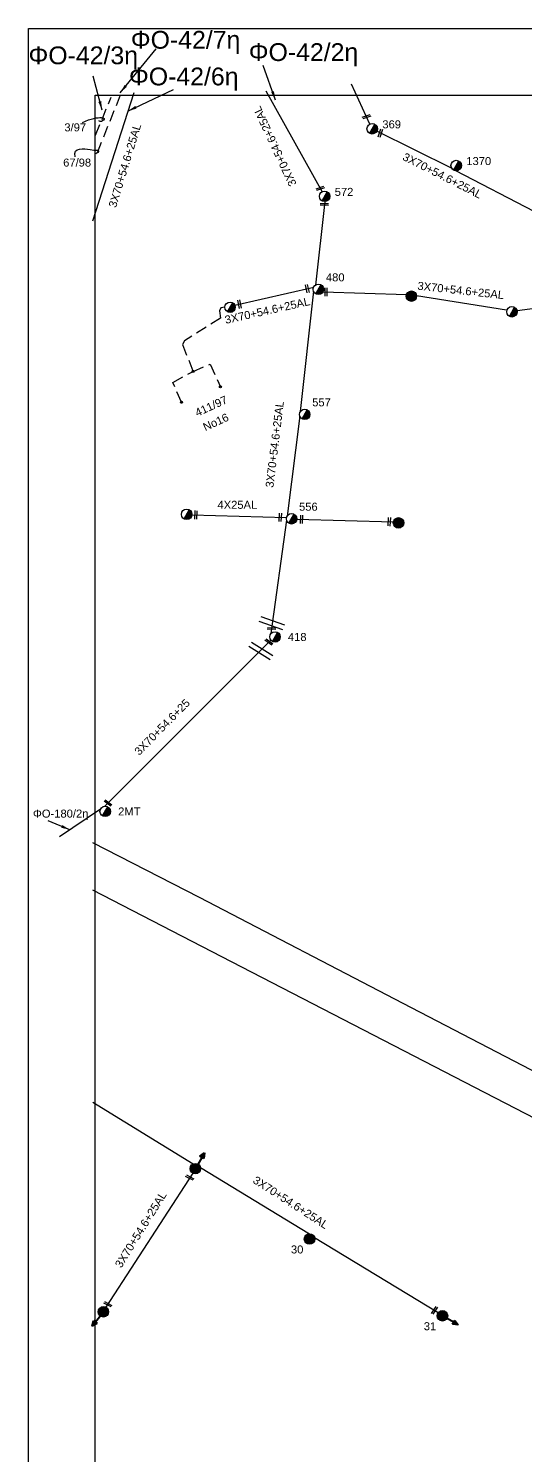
# Model space of a CAD drawing. Header units: millimetres. Extents: x 1113 to 5794, y 757 to 3537.
# Drawn here: x 1112.8 to 1224.6, y 1462.8 to 1783.7 of the extents above; entities that cross this region are included whole.
import ezdxf

# ---------------------------------------------------------------- set-up
doc = ezdxf.new("R2010")
doc.units = ezdxf.units.MM
doc.linetypes.add('DASHED', pattern=[19.05, 12.7, -6.35])
for name, color, linetype in [('Άγνωστα', 7, 'Continuous'), ('Εναέρια παροχή ΧΤ 4x16', 7, 'SYN_LINE'), ('Εναέρια παροχή ΧΤ 4x25', 7, 'SYN_LINE'), ('Επίτονοι', 7, 'Continuous'), ('Επιγραφές - Σχήματα', 7, 'Continuous'), ('Καλώδια ΧΤ   3x150+50CU', 7, 'DASHED'), ('Μηχανική τομή', 7, 'Continuous'), ('Στύλος Ξύλινος', 7, 'Continuous'), ('Στύλος Ξύλινος @ 1', 7, 'Continuous'), ('Στύλος ΦΜ', 7, 'Continuous'), ('Στύλος ΦΜ @ 1', 7, 'Continuous'), ('Συνδέσεις', 7, 'Continuous'), ('Συνεστραμμένα ΧΤ   3x70+54.6+25 AL', 7, 'SYN_LINE'), ('Τομή', 7, 'Continuous'), ('Υπόβαθρο ΔΕΗ', 7, 'Continuous')]:
    doc.layers.add(name, color=color, linetype=linetype)
doc.styles.get("Standard").update_dxf_attribs({"font": 'arial.ttf'})
doc.linetypes.add('SYN_LINE', pattern='A,0.5,-0.0001,["/\\/\\/\\/",Standard,S=0.1,R=0,X=0,Y=-0.05],-0.25', length=0.7501)
doc.dimstyles.new('ISO-25', dxfattribs={"dimtxt": 2.5, "dimasz": 1.8, "dimexe": 1.25, "dimexo": 0.625, "dimtad": 1, "dimtxsty": 'Standard', "dimcen": 1.8, "dimadec": 0, "dimazin": 0, "dimtfac": 1, "dimtmove": 0, "dimatfit": 3, "dimfxl": 1.25, "dimarcsym": 0})

# ---------------------------------------------------------------- blocks, each defined once
blk = doc.blocks.new('ΥΠΑΡΧΩΝ ΤΣΙΜΕΝΤΕΝΙΟΣ ΣΤΥΛΟΣ')
at = {"layer": 'Στύλος ΦΜ'}
blk.add_hatch(color=7, dxfattribs=at).paths.add_polyline_path([(-1.29, -2.28, 0.574793), (2.62, 0, 0.268822), (1.3, 2.27)])
at = {"layer": 'Στύλος ΦΜ', "color": 7}
blk.add_line((-1.29, -2.28), (1.3, 2.27), dxfattribs=at)
blk.add_circle((0, 0), 2.62, dxfattribs=at)
at = {"layer": 'Στύλος ΦΜ', "flags": 4}
for tag, p in [('ΑΡΙΘΜΟΣ', (-4.68, 8.05)), ('ΤΥΠΟΣ', (-4.91, 3.03))]:
    blk.add_attdef(tag, p, '', height=4, dxfattribs=at)
blk = doc.blocks.new('ΥΠΑΡΧΩΝ ΞΥΛΙΝΟΣ ΣΤΥΛΟΣ')
at = {"layer": 'Στύλος Ξύλινος'}
h = blk.add_hatch(color=7, dxfattribs=at)
h.paths.add_polyline_path([(-2.62, 0, 0.270008), (-1.29, -2.28), (1.3, 2.27, 0.576266)])
h.paths.add_polyline_path([(-1.29, -2.28, 0.574793), (2.62, 0, 0.268822), (1.3, 2.27)])
at = {"layer": 'Στύλος Ξύλινος', "color": 7}
blk.add_line((-1.29, -2.28), (1.3, 2.27), dxfattribs=at)
blk.add_circle((0, 0), 2.62, dxfattribs=at)
at = {"layer": 'Στύλος Ξύλινος', "flags": 4}
for tag, p in [('ΑΡΙΘΜΟΣ', (-4.91, 8.6)), ('ΤΥΠΟΣ', (-4.85, 3.39))]:
    blk.add_attdef(tag, p, '', height=4, dxfattribs=at)
blk = doc.blocks.new('ΕΠΙΤΟΝΟΣ')
at = {"layer": 'Επίτονοι', "lineweight": 40, "ltscale": 40}
blk.add_hatch(color=256, dxfattribs=at).paths.add_polyline_path([(-1.13, 6.47), (0, 9.1), (1.13, 6.47)])
for p, q in [((-1.13, 6.47), (0, 9.1)), ((0, 9.1), (1.13, 6.47)), ((1.13, 6.47), (-1.13, 6.47)), ((-1.13, 6.47), (0, 6.47)), ((0, 6.47), (0, 0))]:
    blk.add_line(p, q, dxfattribs=at)
blk = doc.blocks.new('ΜΗΧΑΝΙΚΗ ΤΟΜΗ')
at = {"layer": 'Μηχανική τομή', "ltscale": 40}
for p, q in [((-1.89, 0.78), (1.89, 0.78)), ((1.89, 0), (-1.89, 0))]:
    blk.add_line(p, q, dxfattribs=at)
blk = doc.blocks.new('ΤΟΜΗ')
at = {"layer": 'Τομή', "ltscale": 40}
for p, q in [((-5.68, 0), (5.68, 0)), ((5.68, -2.33), (-5.68, -2.33))]:
    blk.add_line(p, q, dxfattribs=at)
blk = doc.blocks.new('_ΣΥΝΔΕΣΗ')
at = {"layer": 'Συνδέσεις', "linetype": 'SYN_LINE', "ltscale": 40}
blk.add_hatch(color=256, dxfattribs=at).paths.add_polyline_path([(0.5, -0.01, 1), (-0.5, -0.01, 1)])
at = {"layer": 'Συνδέσεις'}
blk.add_circle((0, -0.01), 0.5, dxfattribs=at)

msp = doc.modelspace()

# ---------------------------------------------------------------- linework, layer by layer
at = {"layer": 'Άγνωστα', "color": 1, "linetype": 'DASHED', "lineweight": -3, "ltscale": 0.2}
for points in [[(1156.96, 1721.07), (1156.05, 1720.93), (1155.74, 1720.22), (1155.96, 1718.61), (1147.87, 1713.49), (1147.42, 1712.64), (1149.82, 1706.62)], [(1147.18, 1699.66), (1145.25, 1704.14), (1149.82, 1706.62), (1153.62, 1708.25), (1155.95, 1703.14)]]:
    msp.add_lwpolyline(points, dxfattribs=at)
at = {"layer": 'Εναέρια παροχή ΧΤ 4x16', "color": 1, "lineweight": -3, "ltscale": 20}
msp.add_lwpolyline([(1222.72, 1720.3), (1241.49, 1722.77)], dxfattribs=at)
at = {"layer": 'Εναέρια παροχή ΧΤ 4x25', "color": 1, "lineweight": -3, "ltscale": 20}
for points in [[(1149.53, 1674.37), (1170.84, 1673.74)], [(1173.16, 1673.36), (1194.89, 1672.76)]]:
    msp.add_lwpolyline(points, dxfattribs=at)
at = {"layer": 'Επιγραφές - Σχήματα', "lineweight": -3}
for points in [[(1112.77, 1783.73), (3154.51, 1783.73), (3154.51, 757.28), (1112.77, 757.28)], [(1127.77, 1768.73), (3139.51, 1768.73), (3139.51, 772.28), (1127.77, 772.28)]]:
    msp.add_lwpolyline(points, close=True, dxfattribs=at)
for points in [[(1124.93, 1762.62), (1126.77, 1763.54), (1130.02, 1763.93), (1129.8, 1763.14), (1129.02, 1762.62), (1128.6, 1762.97)], [(1123.28, 1754.86), (1122.73, 1757.18), (1127.77, 1756.22), (1128.56, 1756.5), (1128.7, 1755.98), (1127.91, 1755.56)]]:
    msp.add_open_spline(points, degree=3, dxfattribs=at)
at = {"layer": 'Καλώδια ΧΤ   3x150+50CU', "color": 6, "lineweight": -3, "ltscale": 0.2}
msp.add_lwpolyline([(1133.42, 1768.73), (1127.77, 1754.74)], dxfattribs=at)
at = {"layer": 'Καλώδια ΧΤ   3x150+50CU', "color": 2, "linetype": 'DASHED', "lineweight": -3, "ltscale": 0.2}
msp.add_lwpolyline([(1127.88, 1759.76), (1131.37, 1768.33)], dxfattribs=at)
at = {"layer": 'Συνεστραμμένα ΧΤ   3x70+54.6+25 AL', "color": 5, "lineweight": -3, "ltscale": 20}
msp.add_lwpolyline([(1136.46, 1769.3), (1127.15, 1740.38)], dxfattribs=at)
at = {"layer": 'Συνεστραμμένα ΧΤ   3x70+54.6+25 AL', "color": 1, "linetype": 'SYN_LINE', "lineweight": -3, "ltscale": 20}
for points in [[(1166.18, 1769.7), (1178.83, 1747.02)], [(1179.45, 1744.82), (1177.33, 1726)], [(1176.91, 1724.68), (1173.95, 1697.58)], [(1179.07, 1724.5), (1197.83, 1723.89)], [(1173.81, 1696.63), (1170.98, 1674.07)], [(1170.84, 1673.16), (1167.33, 1647.62)]]:
    msp.add_lwpolyline(points, dxfattribs=at)
at = {"layer": 'Συνεστραμμένα ΧΤ   3x70+54.6+25 AL', "color": 133, "lineweight": -3, "ltscale": 20}
for points in [[(1189.61, 1762.24), (1185.44, 1771.23)], [(1208.09, 1752.23), (1191.17, 1760.62)], [(1226.56, 1742.58), (1208.94, 1751.75)]]:
    msp.add_lwpolyline(points, dxfattribs=at)
at = {"layer": 'Συνεστραμμένα ΧΤ   3x70+54.6+25 AL', "color": 1, "lineweight": -3, "ltscale": 20}
for points in [[(1159.21, 1721.51), (1176.96, 1725.54)], [(1200.13, 1723.65), (1220.36, 1720.46)], [(1127.23, 1542.21), (1149.86, 1528.37)], [(1149.74, 1526.25), (1130.21, 1496.09)], [(1151.47, 1527.52), (1176.04, 1512.62)], [(1177.17, 1511.76), (1205, 1494.89)]]:
    msp.add_lwpolyline(points, dxfattribs=at)
at = {"layer": 'Συνεστραμμένα ΧΤ   3x70+54.6+25 AL', "color": 2, "linetype": 'SYN_LINE', "lineweight": -3, "ltscale": 20}
for points in [[(1129.97, 1608.8), (1167.31, 1646.16)], [(1128.98, 1608.14), (1119.78, 1601.95)]]:
    msp.add_lwpolyline(points, dxfattribs=at)
at = {"layer": 'Υπόβαθρο ΔΕΗ', "lineweight": -3}
msp.add_lwpolyline([(1127.17, 1600.63), (1151.16, 1588.35), (1196.99, 1564.53), (1237.33, 1543.57), (1258.33, 1532.61, 0.222527), (1292.06, 1535.82), (1319.63, 1574.06), (1318.47, 1581.79), (1315.98, 1590.91), (1310.37, 1603.1), (1302.07, 1616.1), (1296.47, 1622.96)], format="xyb", dxfattribs=at)
msp.add_lwpolyline([(1205.78, 1400.35), (1225.65, 1432.87), (1244.3, 1463.22), (1259.21, 1486.86), (1276.14, 1513.09), (1229.2, 1537.25), (1160.78, 1572.56), (1127.25, 1589.88)], dxfattribs=at)

# ---------------------------------------------------------------- block references
at = {"layer": 'Επίτονοι', "lineweight": -3}
for p, xscale, yscale, zscale, rotation in [((1150.32, 1527.28), 0.4499999999997241, 0.4499999999997241, 0.4499999999997241, 330.0561196694457), ((1129.63, 1495.07), 0.4499999999994477, 0.4499999999994477, 0.4499999999994477, 141.6853403324378), ((1205.94, 1494.18), 0.4499999999999341, 0.4499999999999341, 0.4499999999999341, 239.7218471771146)]:
    msp.add_blockref('ΕΠΙΤΟΝΟΣ', p, dxfattribs=dict(at, xscale=xscale, yscale=yscale, zscale=zscale, rotation=rotation))
at = {"layer": 'Μηχανική τομή', "lineweight": -3}
for p, xscale, yscale, zscale, rotation in [((1188.91, 1763.74), 0.4999999999999532, 0.4999999999999532, 0.4999999999999532, 19.509327460977), ((1192.16, 1760.14), 0.49999999999996, 0.49999999999996, 0.49999999999996, 70.83413847928409), ((1178.51, 1747.61), 0.4999999999999532, 0.4999999999999532, 0.4999999999999532, 19.509327460977), ((1179.36, 1743.99), 0.4999999999999543, 0.4999999999999543, 0.4999999999999543, 358.1174371746308), ((1175.33, 1725.17), 0.4999999999998201, 0.4999999999998201, 0.4999999999998201, 281.7000208519852), ((1179.53, 1724.49), 0.4999999999998212, 0.4999999999998212, 0.4999999999998212, 271.1294210371298), ((1160.05, 1721.7), 0.4999999999998201, 0.4999999999998201, 0.4999999999998201, 281.7000208519852), ((1150.24, 1674.35), 0.4999999999998107, 0.4999999999998107, 0.4999999999998107, 266.7844664809161), ((1169.24, 1673.78), 0.4999999999998107, 0.4999999999998107, 0.4999999999998107, 266.7844664809161), ((1174.01, 1673.34), 0.4999999999998107, 0.4999999999998107, 0.4999999999998107, 266.7844664809161), ((1193.77, 1672.79), 0.4999999999998107, 0.4999999999998107, 0.4999999999998107, 266.7844664809161), ((1167.46, 1648.56), 0.4999999999999543, 0.4999999999999543, 0.4999999999999543, 358.1174371746308), ((1166.75, 1645.61), 0.4999999999999717, 0.4999999999999717, 0.4999999999999717, 323.4084617893903), ((1130.53, 1609.37), 0.4999999999999717, 0.4999999999999717, 0.4999999999999717, 323.4084617893903), ((1148.97, 1525.08), 0.5000000000001245, 0.5000000000001245, 0.5000000000001245, 332.7718627185874), ((1130.54, 1496.59), 0.5000000000001245, 0.5000000000001245, 0.5000000000001245, 332.7718627185874), ((1203.98, 1495.51), 0.5000000000002687, 0.5000000000002687, 0.5000000000002687, 236.9362313628577)]:
    msp.add_blockref('ΜΗΧΑΝΙΚΗ ΤΟΜΗ', p, dxfattribs=dict(at, xscale=xscale, yscale=yscale, zscale=zscale, rotation=rotation))
at = {"layer": 'Στύλος Ξύλινος @ 1', "lineweight": -3, "ltscale": 40, "xscale": 0.4499999999998181, "yscale": 0.4499999999998181, "zscale": 0.4499999999998181}
for p in [(1198.95, 1723.53), (1196.05, 1672.54), (1150.32, 1527.28), (1129.63, 1495.07)]:
    msp.add_blockref('ΥΠΑΡΧΩΝ ΞΥΛΙΝΟΣ ΣΤΥΛΟΣ', p, dxfattribs=at)
at = {"layer": 'Στύλος Ξύλινος @ 1', "lineweight": -3, "ltscale": 40}
ref = msp.add_blockref('ΥΠΑΡΧΩΝ ΞΥΛΙΝΟΣ ΣΤΥΛΟΣ', (1176.03, 1511.45), dxfattribs=dict(at, xscale=0.4499999999998181, yscale=0.4499999999998181, zscale=0.4499999999998181))
ref.add_attrib('ΤΥΠΟΣ', '30', (1171.84, 1508.2), dxfattribs={"layer": 'Στύλος Ξύλινος', "height": 1.8, "flags": 4})
ref = msp.add_blockref('ΥΠΑΡΧΩΝ ΞΥΛΙΝΟΣ ΣΤΥΛΟΣ', (1205.94, 1494.18), dxfattribs=dict(at, xscale=0.4499999999998181, yscale=0.4499999999998181, zscale=0.4499999999998181))
ref.add_attrib('ΤΥΠΟΣ', '31', (1201.74, 1490.93), dxfattribs={"layer": 'Στύλος Ξύλινος', "height": 1.8, "flags": 4})
at = {"layer": 'Στύλος ΦΜ @ 1', "lineweight": -3, "ltscale": 40}
ref = msp.add_blockref('ΥΠΑΡΧΩΝ ΤΣΙΜΕΝΤΕΝΙΟΣ ΣΤΥΛΟΣ', (1190.13, 1761.18), dxfattribs=dict(at, xscale=0.4499999999998181, yscale=0.4499999999998181, zscale=0.4499999999998181))
ref.add_attrib('ΤΥΠΟΣ', '369', (1192.41, 1761.28), dxfattribs={"layer": 'Στύλος ΦΜ', "height": 1.8, "flags": 4})
ref = msp.add_blockref('ΥΠΑΡΧΩΝ ΤΣΙΜΕΝΤΕΝΙΟΣ ΣΤΥΛΟΣ', (1209.04, 1752.92), dxfattribs=dict(at, xscale=0.4499999999998181, yscale=0.4499999999998181, zscale=0.4499999999998181))
ref.add_attrib('ΤΥΠΟΣ', '1370', (1211.31, 1753.02), dxfattribs={"layer": 'Στύλος ΦΜ', "height": 1.8, "flags": 4})
ref = msp.add_blockref('ΥΠΑΡΧΩΝ ΤΣΙΜΕΝΤΕΝΙΟΣ ΣΤΥΛΟΣ', (1179.41, 1745.99), dxfattribs=dict(at, xscale=0.4499999999998181, yscale=0.4499999999998181, zscale=0.4499999999998181))
ref.add_attrib('ΤΥΠΟΣ', '572', (1181.69, 1746.09), dxfattribs={"layer": 'Στύλος ΦΜ', "height": 1.8, "flags": 4})
ref = msp.add_blockref('ΥΠΑΡΧΩΝ ΤΣΙΜΕΝΤΕΝΙΟΣ ΣΤΥΛΟΣ', (1178.03, 1725.06), dxfattribs=dict(at, xscale=0.4499999999998181, yscale=0.4499999999998181, zscale=0.4499999999998181))
ref.add_attrib('ΤΥΠΟΣ', '480', (1179.71, 1726.86), dxfattribs={"layer": 'Στύλος ΦΜ', "height": 1.8, "flags": 4})
at = {"layer": 'Στύλος ΦΜ @ 1', "lineweight": -3, "ltscale": 40, "xscale": 0.4499999999998181, "yscale": 0.4499999999998181, "zscale": 0.4499999999998181}
for p in [(1158.14, 1721.03), (1221.58, 1720.02), (1148.36, 1674.45)]:
    msp.add_blockref('ΥΠΑΡΧΩΝ ΤΣΙΜΕΝΤΕΝΙΟΣ ΣΤΥΛΟΣ', p, dxfattribs=at)
at = {"layer": 'Στύλος ΦΜ @ 1', "lineweight": -3, "ltscale": 40}
ref = msp.add_blockref('ΥΠΑΡΧΩΝ ΤΣΙΜΕΝΤΕΝΙΟΣ ΣΤΥΛΟΣ', (1174.94, 1696.94), dxfattribs=dict(at, xscale=0.4499999999998181, yscale=0.4499999999998181, zscale=0.4499999999998181))
ref.add_attrib('ΤΥΠΟΣ', '557', (1176.62, 1698.75), dxfattribs={"layer": 'Στύλος ΦΜ', "height": 1.8, "flags": 4})
ref = msp.add_blockref('ΥΠΑΡΧΩΝ ΤΣΙΜΕΝΤΕΝΙΟΣ ΣΤΥΛΟΣ', (1171.98, 1673.46), dxfattribs=dict(at, xscale=0.4499999999998181, yscale=0.4499999999998181, zscale=0.4499999999998181))
ref.add_attrib('ΤΥΠΟΣ', '556', (1173.66, 1675.27), dxfattribs={"layer": 'Στύλος ΦΜ', "height": 1.8, "flags": 4})
ref = msp.add_blockref('ΥΠΑΡΧΩΝ ΤΣΙΜΕΝΤΕΝΙΟΣ ΣΤΥΛΟΣ', (1168.25, 1646.88), dxfattribs=dict(at, xscale=0.4499999999998181, yscale=0.4499999999998181, zscale=0.4499999999998181))
ref.add_attrib('ΤΥΠΟΣ', '418', (1171.15, 1645.97), dxfattribs={"layer": 'Στύλος ΦΜ', "height": 1.8, "flags": 4})
ref = msp.add_blockref('ΥΠΑΡΧΩΝ ΤΣΙΜΕΝΤΕΝΙΟΣ ΣΤΥΛΟΣ', (1130.04, 1607.63), dxfattribs=dict(at, xscale=0.4499999999998181, yscale=0.4499999999998181, zscale=0.4499999999998181))
ref.add_attrib('ΤΥΠΟΣ', '2MT', (1132.94, 1606.72), dxfattribs={"layer": 'Στύλος ΦΜ', "height": 1.8, "flags": 4})
at = {"layer": 'Συνδέσεις', "lineweight": -3, "xscale": 0.4499999999998181, "yscale": 0.4499999999998181, "zscale": 0.4499999999998181}
for p in [(1149.82, 1706.62), (1155.95, 1703.14), (1147.18, 1699.66)]:
    msp.add_blockref('_ΣΥΝΔΕΣΗ', p, dxfattribs=at)
at = {"layer": 'Τομή', "lineweight": -3}
for p, xscale, yscale, zscale, rotation in [((1167.73, 1650.53), 0.4999999999999163, 0.4999999999999163, 0.4999999999999163, 340.6819888378309), ((1165.35, 1644.2), 0.4999999999999297, 0.4999999999999297, 0.4999999999999297, 327.6658166021639)]:
    msp.add_blockref('ΤΟΜΗ', p, dxfattribs=dict(at, xscale=xscale, yscale=yscale, zscale=zscale, rotation=rotation))

# ---------------------------------------------------------------- texts
at = {"layer": 'Εναέρια παροχή ΧΤ 4x25', "color": 7, "lineweight": -3, "insert": (1155.3, 1677.5), "char_height": 1.8, "width": 168.3718, "attachment_point": 1}
msp.add_mtext('4X25AL', dxfattribs=at)
at = {"layer": 'Επιγραφές - Σχήματα', "color": 7, "lineweight": -3, "width": 168.3718, "attachment_point": 1}
for s, insert, char_height in [('ΦΟ-42/7η', (1135.8, 1783.2), 4), ('ΦΟ-42/3η', (1112.77, 1779.7), 4), ('ΦΟ-42/2η', (1162.34, 1780.43), 4), ('ΦΟ-42/6η', (1135.39, 1774.95), 4), ('3/97', (1120.84, 1762.4), 1.8), ('67/98', (1120.57, 1754.48), 1.8), ('ΦΟ-180/2η', (1113.77, 1608.04), 1.8)]:
    msp.add_mtext(s, dxfattribs=dict(at, insert=insert, char_height=char_height))
at = {"layer": 'Επιγραφές - Σχήματα', "color": 7, "lineweight": -3, "char_height": 1.8, "width": 168.3718, "attachment_point": 1}
for s, insert, rotation in [('411/97', (1150.01, 1698.03), 24.5076), ('No16', (1151.81, 1694.79), 24.5076), ('3Χ70+54.6+25', (1136.41, 1621.37), 45.3884)]:
    msp.add_mtext(s, dxfattribs=dict(at, insert=insert, rotation=rotation))
at = {"layer": 'Συνεστραμμένα ΧΤ   3x70+54.6+25 AL', "color": 7, "lineweight": -3, "char_height": 1.8, "width": 168.3718, "attachment_point": 1}
for insert, rotation in [((1171.52, 1747.99), 114.959), ((1130.74, 1743.82), 73.0616), ((1197.61, 1755.88), 333.1056), ((1200.44, 1726.8), 353.6781), ((1156.78, 1719.04), 12.596), ((1166.09, 1680.6), 83.0056), ((1164.06, 1525.73), 327.2048), ((1132.1, 1505.73), 58.1734)]:
    msp.add_mtext('3X70+54.6+25AL', dxfattribs=dict(at, insert=insert, rotation=rotation))

# ---------------------------------------------------------------- leaders
at = {"layer": 'Επιγραφές - Σχήματα', "lineweight": -3, "ltscale": 40}
for points in [[(1133.39, 1769.28), (1141.49, 1779.13)], [(1168.37, 1767.64), (1165.6, 1775.39)], [(1129.32, 1765.38), (1127.32, 1772.99)], [(1135.13, 1765.16), (1145.38, 1770.02)], [(1122.09, 1603.51), (1117.21, 1605.5)]]:
    msp.add_leader(points, dimstyle='ISO-25', override={"dimasz": 2, "dimtad": 0}, dxfattribs=at)

doc.saveas('drawing.dxf')
